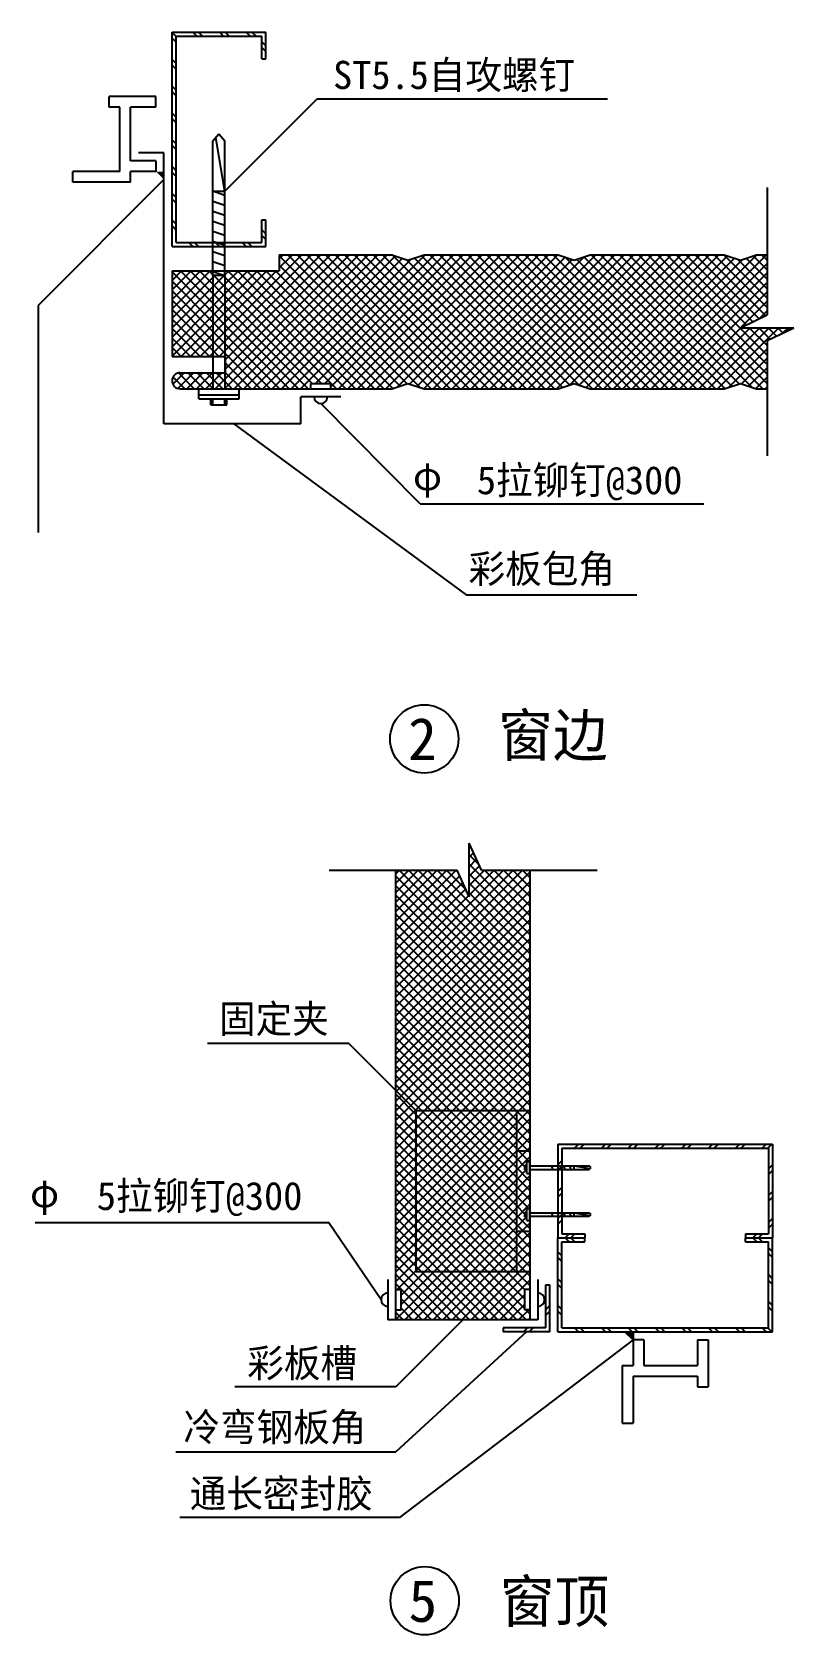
# Model space of a CAD drawing. Header units: metres. Extents: x 1290 to 20243, y 915 to 25782.
# Drawn here: x 7947 to 13632, y 13742 to 25693 of the extents above; entities that cross this region are included whole.
import ezdxf

# ---------------------------------------------------------------- set-up
doc = ezdxf.new("R2010")
doc.units = ezdxf.units.M
for name, color, linetype in [('1', 2, 'Continuous'), ('2', 3, 'Continuous'), ('4', 5, 'Continuous'), ('5', 6, 'Continuous')]:
    doc.layers.add(name, color=color, linetype=linetype)

msp = doc.modelspace()

# ---------------------------------------------------------------- linework, layer by layer
for p, q in [((9296.56, 23877.92), (9296.56, 23032.92)), ((9386.56, 23877.92), (9386.56, 23032.92)), ((10810.84, 17651.68), (11660.84, 17651.68)), ((10810.84, 17651.68), (10810.84, 16451.68)), ((11560.84, 17651.68), (11560.84, 16451.68)), ((11560.84, 17351.68), (11660.84, 17351.68)), ((11560.84, 16751.68), (11660.84, 16751.68)), ((10810.84, 16451.68), (11660.84, 16451.68))]:
    msp.add_line(p, q)
at = {"layer": '1'}
for p, q in [((8931.56, 24792.92), (8741.56, 24792.92)), ((8931.56, 22772.92), (8931.56, 24792.92)), ((9791.56, 24032.92), (10631.56, 24032.92)), ((9791.56, 24032.92), (9791.56, 23912.92)), ((10631.56, 24032.92), (10751.56, 23992.92)), ((10751.56, 23992.92), (10871.56, 24032.92)), ((10871.56, 24032.92), (11871.56, 24032.92)), ((11871.56, 24032.92), (11991.56, 23992.92)), ((11991.56, 23992.92), (12111.56, 24032.92)), ((12111.56, 24032.92), (13111.56, 24032.92)), ((13111.56, 24032.92), (13231.56, 23992.92)), ((13231.56, 23992.92), (13351.56, 24032.92)), ((13351.56, 24032.92), (13431.56, 24032.92)), ((8991.56, 23912.92), (8991.56, 23632.92)), ((8991.56, 23912.92), (9791.56, 23912.92)), ((8991.56, 23392.92), (8991.56, 23272.92)), ((8991.56, 23272.92), (9391.56, 23272.92)), ((9391.56, 23152.92), (9391.56, 23272.92)), ((9051.56, 23152.92), (9391.56, 23152.92)), ((10631.56, 23032.92), (10751.56, 23072.92)), ((10751.56, 23072.92), (10871.56, 23032.92)), ((11871.56, 23032.92), (11991.56, 23072.92)), ((11991.56, 23072.92), (12111.56, 23032.92)), ((13111.56, 23032.92), (13231.56, 23072.92)), ((13231.56, 23072.92), (13351.56, 23032.92)), ((9051.56, 23032.92), (10631.56, 23032.92)), ((10251.56, 22972.92), (9951.56, 22972.92)), ((9951.56, 22772.92), (9951.56, 22972.92)), ((10871.56, 23032.92), (11871.56, 23032.92)), ((12111.56, 23032.92), (13111.56, 23032.92)), ((13351.56, 23032.92), (13431.56, 23032.92)), ((9951.56, 22772.92), (8931.56, 22772.92)), ((10660.84, 16091.68), (10660.84, 19441.68)), ((11660.84, 19441.68), (11660.84, 16091.68)), ((10600.84, 16391.68), (10600.84, 16091.68)), ((11720.84, 16391.68), (11720.84, 16091.68)), ((11720.84, 16091.68), (10600.84, 16091.68))]:
    msp.add_line(p, q, dxfattribs=at)
msp.add_circle((10873.37, 20422.69), 254.65, dxfattribs=at)
msp.add_arc((9051.56, 23092.92), 60, 90, 270, dxfattribs=at)
at = {"layer": '2'}
for p, q in [((9386.56, 24506.81), (10072.67, 25192.92)), ((12241.07, 25192.92), (10072.67, 25192.92)), ((9296.56, 24882.92), (9341.56, 24932.92)), ((9296.56, 23877.92), (9296.56, 24882.92)), ((9386.56, 24506.81), (9319.06, 24907.92)), ((9341.56, 24932.92), (9386.56, 24882.92)), ((9386.56, 23877.92), (9386.56, 24882.92)), ((8931.56, 24592.92), (7991.56, 23652.92)), ((9296.56, 24507.92), (9386.56, 24477.92)), ((9296.56, 24506.81), (9386.56, 24506.81)), ((13431.56, 24532.92), (13431.56, 23584.94)), ((9296.56, 24432.92), (9386.56, 24402.92)), ((9296.56, 24357.92), (9386.56, 24327.92)), ((9296.56, 24282.92), (9386.56, 24252.92)), ((9296.56, 24207.92), (9386.56, 24177.92)), ((9296.56, 24132.92), (9386.56, 24102.92)), ((9296.56, 24057.92), (9386.56, 24027.92)), ((9296.56, 23982.92), (9386.56, 23952.92)), ((9296.56, 23907.92), (9386.56, 23877.92)), ((9386.56, 23877.92), (9296.56, 23877.92)), ((7991.56, 23652.92), (7991.56, 21961.61)), ((13231.56, 23488.59), (13431.56, 23584.94)), ((13231.56, 23488.59), (13631.56, 23488.59)), ((13431.56, 23392.88), (13631.56, 23488.59)), ((13431.56, 23392.88), (13431.56, 22532.92)), ((13431.56, 23392.88), (13431.56, 22532.92)), ((10026.56, 23072.92), (10176.56, 23072.92)), ((10026.56, 23032.92), (10026.56, 23072.92)), ((10176.56, 23032.92), (10176.56, 23072.92)), ((9191.56, 23032.92), (9491.56, 23032.92)), ((9191.56, 22957.92), (9191.56, 23032.92)), ((9191.56, 22987.92), (9491.56, 22987.92)), ((9191.56, 22957.92), (9491.56, 22957.92)), ((9281.56, 22912.92), (9281.56, 22957.92)), ((9296.56, 22912.92), (9296.56, 22957.92)), ((9386.56, 22912.92), (9386.56, 22957.92)), ((9401.56, 22912.92), (9401.56, 22957.92)), ((9491.56, 22957.92), (9491.56, 23032.92)), ((9281.56, 22912.92), (9401.56, 22912.92)), ((10843.58, 22175.84), (10101.56, 22922.92)), ((9451.56, 22772.92), (11186.26, 21497.91)), ((10843.58, 22175.84), (12959.91, 22175.84)), ((11186.26, 21497.91), (12460.38, 21497.91)), ((11300.84, 19444.52), (11208, 19644.52)), ((11208, 19244.52), (11208, 19644.52)), ((10163.67, 19444.52), (11118.9, 19444.52)), ((11208, 19244.52), (11118.9, 19444.52)), ((11300.84, 19444.52), (12163.67, 19444.52)), ((11300.84, 19444.52), (12163.67, 19444.52)), ((10310.84, 18151.68), (9256.32, 18151.68)), ((10810.84, 17651.68), (10310.84, 18151.68)), ((7971.46, 16816.68), (10160.3, 16816.68)), ((10160.3, 16816.68), (10550.84, 16241.68)), ((10660.84, 16316.68), (10700.84, 16316.68)), ((10700.84, 16166.68), (10700.84, 16316.68)), ((11620.84, 16316.68), (11620.84, 16166.68)), ((11660.84, 16316.68), (11620.84, 16316.68)), ((10660.84, 16166.68), (10700.84, 16166.68)), ((11660.84, 16166.68), (11620.84, 16166.68)), ((11160.84, 16091.68), (10660.84, 15591.68)), ((11635.84, 16001.68), (10660.84, 15107.98)), ((12430.84, 15941.68), (10688.08, 14616.74)), ((10660.84, 15591.68), (9460.84, 15591.68)), ((9019.44, 15107.98), (10660.84, 15107.98)), ((10688.08, 14616.74), (9049.93, 14616.74))]:
    msp.add_line(p, q, dxfattribs=at)
for centre, start, end in [((10101.56, 22972.92), 180, 0), ((10600.84, 16241.68), 90, 270), ((11720.84, 16241.68), 270, 90)]:
    msp.add_arc(centre, 50, start, end, dxfattribs=at)
for points in [[(8931.56, 24592.92), (8931.56, 24652.92), (8871.56, 24652.92)], [(12430.84, 15941.68), (12430.84, 16001.68), (12370.84, 16001.68)]]:
    msp.add_solid(points, dxfattribs=at)
at = {"layer": '4'}
msp.add_circle((10876.71, 13996.52), 254.65, dxfattribs=at)
at = {"layer": '5'}
for p, q in [((8991.56, 25692.92), (9691.56, 25692.92)), ((8991.56, 24092.92), (8991.56, 25692.92)), ((8991.56, 25689.41), (9021.56, 25659.41)), ((8991.56, 25646.98), (9021.56, 25616.98)), ((9021.56, 25662.92), (9661.56, 25662.92)), ((9021.56, 24122.92), (9021.56, 25662.92)), ((9145.62, 25692.92), (9175.62, 25662.92)), ((9188.04, 25692.92), (9218.04, 25662.92)), ((9345.62, 25692.92), (9375.62, 25662.92)), ((9388.04, 25692.92), (9418.04, 25662.92)), ((9545.62, 25692.92), (9575.62, 25662.92)), ((9588.04, 25692.92), (9618.04, 25662.92)), ((9661.56, 25492.92), (9661.56, 25662.92)), ((9661.56, 25619.41), (9691.56, 25589.41)), ((9661.56, 25576.98), (9691.56, 25546.98)), ((9691.56, 25492.92), (9691.56, 25692.92)), ((8991.56, 25489.41), (9021.56, 25459.41)), ((9661.56, 25492.92), (9691.56, 25492.92)), ((8991.56, 25446.98), (9021.56, 25416.98)), ((8991.56, 25289.41), (9021.56, 25259.41)), ((8991.56, 25246.98), (9021.56, 25216.98)), ((8521.56, 25132.92), (8521.56, 25212.92)), ((8871.56, 25212.92), (8521.56, 25212.92)), ((8601.56, 25132.92), (8521.56, 25132.92)), ((8601.56, 24652.92), (8601.56, 25132.92)), ((8681.56, 24732.92), (8681.56, 25132.92)), ((8871.56, 25132.92), (8681.56, 25132.92)), ((8871.56, 25132.92), (8871.56, 25212.92)), ((8991.56, 25089.41), (9021.56, 25059.41)), ((8991.56, 25046.98), (9021.56, 25016.98)), ((8991.56, 24889.41), (9021.56, 24859.41)), ((8991.56, 24846.98), (9021.56, 24816.98)), ((8251.56, 24572.92), (8251.56, 24652.92)), ((8601.56, 24652.92), (8251.56, 24652.92)), ((8871.56, 24732.92), (8681.56, 24732.92)), ((8681.56, 24572.92), (8681.56, 24652.92)), ((8871.56, 24652.92), (8681.56, 24652.92)), ((8871.56, 24732.92), (8871.56, 24652.92)), ((8991.56, 24689.41), (9021.56, 24659.41)), ((8991.56, 24646.98), (9021.56, 24616.98)), ((8681.56, 24572.92), (8251.56, 24572.92)), ((8991.56, 24489.41), (9021.56, 24459.41)), ((8991.56, 24446.98), (9021.56, 24416.98)), ((8991.56, 24289.41), (9021.56, 24259.41)), ((9661.56, 24292.92), (9691.56, 24292.92)), ((9661.56, 24122.92), (9661.56, 24292.92)), ((9691.56, 24092.92), (9691.56, 24292.92)), ((8991.56, 24246.98), (9021.56, 24216.98)), ((9661.56, 24219.41), (9691.56, 24189.41)), ((9661.56, 24176.98), (9691.56, 24146.98)), ((8991.56, 24092.92), (9691.56, 24092.92)), ((9021.56, 24122.92), (9661.56, 24122.92)), ((9115.62, 24122.92), (9145.62, 24092.92)), ((9158.04, 24122.92), (9188.04, 24092.92)), ((9315.62, 24122.92), (9345.62, 24092.92)), ((9358.04, 24122.92), (9388.04, 24092.92)), ((9386.56, 23458.64), (9960.83, 24032.92)), ((9386.56, 23387.93), (10031.54, 24032.92)), ((9386.56, 23317.22), (10102.25, 24032.92)), ((9386.56, 23105.09), (10314.38, 24032.92)), ((9386.56, 23034.38), (10385.1, 24032.92)), ((9391.56, 23251.51), (10172.96, 24032.92)), ((9391.56, 23180.8), (10243.67, 24032.92)), ((9455.81, 23032.92), (10455.81, 24032.92)), ((9515.62, 24122.92), (9545.62, 24092.92)), ((9526.52, 23032.92), (10526.52, 24032.92)), ((9558.04, 24122.92), (9588.04, 24092.92)), ((9597.23, 23032.92), (10597.23, 24032.92)), ((9667.94, 23032.92), (10658.84, 24023.82)), ((9791.56, 24005.07), (9819.41, 24032.92)), ((9791.56, 23934.35), (9890.12, 24032.92)), ((10745.86, 23071.02), (9791.56, 24025.32)), ((10846.23, 23041.36), (9854.67, 24032.92)), ((9880.07, 23032.92), (10880.07, 24032.92)), ((10925.38, 23032.92), (9925.38, 24032.92)), ((9950.78, 23032.92), (10950.78, 24032.92)), ((10996.09, 23032.92), (9996.09, 24032.92)), ((10061.49, 23072.92), (11021.49, 24032.92)), ((11066.8, 23032.92), (10066.8, 24032.92)), ((10132.2, 23072.92), (11092.2, 24032.92)), ((11137.51, 23032.92), (10137.51, 24032.92)), ((10176.56, 23046.56), (11162.91, 24032.92)), ((11208.22, 23032.92), (10208.22, 24032.92)), ((10233.62, 23032.92), (11233.62, 24032.92)), ((11278.93, 23032.92), (10278.93, 24032.92)), ((10304.33, 23032.92), (11304.33, 24032.92)), ((11349.64, 23032.92), (10349.64, 24032.92)), ((10375.05, 23032.92), (11375.05, 24032.92)), ((11420.35, 23032.92), (10420.35, 24032.92)), ((10445.76, 23032.92), (11445.76, 24032.92)), ((11491.07, 23032.92), (10491.07, 24032.92)), ((10516.47, 23032.92), (11516.47, 24032.92)), ((11561.78, 23032.92), (10561.78, 24032.92)), ((10587.18, 23032.92), (11587.18, 24032.92)), ((11632.49, 23032.92), (10632.95, 24032.45)), ((10671.05, 23046.09), (11657.89, 24032.92)), ((10764.34, 23068.66), (11728.6, 24032.92)), ((10817.37, 23050.98), (11799.31, 24032.92)), ((11844.62, 23032.92), (10851.35, 24026.19)), ((10870.4, 23033.3), (11870.02, 24032.92)), ((11904.39, 23043.86), (10915.33, 24032.92)), ((11957.42, 23061.54), (10986.04, 24032.92)), ((12029.35, 23060.32), (11056.75, 24032.92)), ((12127.46, 23032.92), (11127.46, 24032.92)), ((11152.86, 23032.92), (12152.86, 24032.92)), ((12198.17, 23032.92), (11198.17, 24032.92)), ((11223.57, 23032.92), (12223.57, 24032.92)), ((12268.88, 23032.92), (11268.88, 24032.92)), ((11294.28, 23032.92), (12294.28, 24032.92)), ((12339.59, 23032.92), (11339.59, 24032.92)), ((11364.99, 23032.92), (12364.99, 24032.92)), ((12410.3, 23032.92), (11410.3, 24032.92)), ((11435.71, 23032.92), (12435.71, 24032.92)), ((12481.02, 23032.92), (11481.02, 24032.92)), ((11506.42, 23032.92), (12506.42, 24032.92)), ((12551.73, 23032.92), (11551.73, 24032.92)), ((11577.13, 23032.92), (12577.13, 24032.92)), ((12622.44, 23032.92), (11622.44, 24032.92)), ((11647.84, 23032.92), (12647.84, 24032.92)), ((12693.15, 23032.92), (11693.15, 24032.92)), ((11718.55, 23032.92), (12718.55, 24032.92)), ((12763.86, 23032.92), (11763.86, 24032.92)), ((11789.26, 23032.92), (12789.26, 24032.92)), ((12834.57, 23032.92), (11834.57, 24032.92)), ((11859.97, 23032.92), (12859.97, 24032.92)), ((11960.24, 23062.48), (12930.68, 24032.92)), ((12028.93, 23060.46), (13001.39, 24032.92)), ((12081.96, 23042.78), (13072.1, 24032.92)), ((13115.95, 23034.38), (12117.41, 24032.92)), ((12142.81, 23032.92), (13135, 24025.11)), ((13168.98, 23052.06), (12188.12, 24032.92)), ((13222.01, 23069.74), (12258.83, 24032.92)), ((13318.54, 23043.93), (12329.54, 24032.92)), ((12354.94, 23032.92), (13354.94, 24032.92)), ((13400.25, 23032.92), (12400.25, 24032.92)), ((12425.65, 23032.92), (13425.65, 24032.92)), ((13431.56, 23072.33), (12470.96, 24032.92)), ((13431.56, 23143.04), (12541.68, 24032.92)), ((13431.56, 23213.75), (12612.39, 24032.92)), ((13431.56, 23284.46), (12683.1, 24032.92)), ((13274.88, 23511.85), (12753.81, 24032.92)), ((13323.15, 23534.29), (12824.52, 24032.92)), ((13370.61, 23557.53), (12895.23, 24032.92)), ((13419.25, 23579.61), (12965.94, 24032.92)), ((13431.56, 23638.01), (13036.65, 24032.92)), ((13431.56, 23708.73), (13107.36, 24032.92)), ((13431.56, 23920.86), (13327.51, 24024.9)), ((13431.56, 23991.57), (13390.2, 24032.92)), ((8991.56, 23912.17), (8992.3, 23912.92)), ((8991.56, 23841.46), (9063.01, 23912.92)), ((8991.56, 23770.75), (9133.72, 23912.92)), ((8991.56, 23700.04), (9204.44, 23912.92)), ((8991.56, 23629.33), (9275.15, 23912.92)), ((9296.56, 23601.08), (8991.56, 23906.08)), ((9296.56, 23671.8), (9055.43, 23912.92)), ((9296.56, 23742.51), (9126.14, 23912.92)), ((9296.56, 23813.22), (9196.85, 23912.92)), ((9296.56, 23883.93), (9267.56, 23912.92)), ((9386.56, 23882.91), (9416.57, 23912.92)), ((9386.56, 23812.2), (9487.28, 23912.92)), ((9386.56, 23741.49), (9557.99, 23912.92)), ((9386.56, 23670.78), (9628.7, 23912.92)), ((9386.56, 23600.07), (9699.41, 23912.92)), ((9386.56, 23529.35), (9770.12, 23912.92)), ((10288.98, 23032.92), (9408.98, 23912.92)), ((10359.69, 23032.92), (9479.69, 23912.92)), ((10430.41, 23032.92), (9550.41, 23912.92)), ((10501.12, 23032.92), (9621.12, 23912.92)), ((10571.83, 23032.92), (9691.83, 23912.92)), ((9738.65, 23032.92), (10711.88, 24006.15)), ((10639.79, 23035.67), (9762.54, 23912.92)), ((10692.82, 23053.34), (9791.56, 23954.61)), ((9809.36, 23032.92), (10778.26, 24001.82)), ((11703.2, 23032.92), (10739.02, 23997.1)), ((11773.91, 23032.92), (10798.32, 24008.51)), ((10940.73, 23032.92), (11923.44, 24015.63)), ((11011.44, 23032.92), (11976.47, 23997.95)), ((11082.15, 23032.92), (12067.45, 24018.22)), ((12905.28, 23032.92), (11922.14, 24016.06)), ((12975.99, 23032.92), (12009.88, 23999.03)), ((13046.7, 23032.92), (12062.91, 24016.71)), ((12213.52, 23032.92), (13188.03, 24007.43)), ((12284.23, 23032.92), (13250.57, 23999.26)), ((12496.37, 23032.92), (13431.56, 23968.11)), ((13431.56, 23779.44), (13211.33, 23999.66)), ((13431.56, 23850.15), (13274.48, 24007.23)), ((8991.56, 23558.62), (9296.56, 23863.62)), ((9296.56, 23530.37), (8991.56, 23835.37)), ((8991.56, 23487.91), (9296.56, 23792.91)), ((9296.56, 23863.62), (9310.86, 23877.92)), ((9296.56, 23792.91), (9381.57, 23877.92)), ((9386.56, 23723.22), (9296.56, 23813.22)), ((9296.56, 23722.2), (9386.56, 23812.2)), ((9386.56, 23793.93), (9302.56, 23877.92)), ((9386.56, 23864.64), (9373.27, 23877.92)), ((10218.27, 23032.92), (9386.56, 23864.64)), ((10107.56, 23072.92), (9386.56, 23793.93)), ((12567.08, 23032.92), (13431.56, 23897.4)), ((12637.79, 23032.92), (13431.56, 23826.69)), ((9296.56, 23459.66), (8991.56, 23764.66)), ((8991.56, 23417.2), (9296.56, 23722.2)), ((9296.56, 23388.95), (8991.56, 23693.95)), ((9386.56, 23652.51), (9296.56, 23742.51)), ((9296.56, 23651.49), (9386.56, 23741.49)), ((9386.56, 23581.8), (9296.56, 23671.8)), ((9296.56, 23580.78), (9386.56, 23670.78)), ((10036.85, 23072.92), (9386.56, 23723.22)), ((12708.5, 23032.92), (13431.56, 23755.98)), ((13235.99, 23489.7), (13431.56, 23685.27)), ((8991.56, 23346.49), (9296.56, 23651.49)), ((8991.56, 23632.92), (8991.56, 23392.92)), ((9296.56, 23318.24), (8991.56, 23623.24)), ((8991.56, 23275.78), (9296.56, 23580.78)), ((9271.17, 23272.92), (8991.56, 23552.53)), ((9386.56, 23511.08), (9296.56, 23601.08)), ((9296.56, 23510.07), (9386.56, 23600.07)), ((10006.14, 23032.92), (9386.56, 23652.51)), ((9935.43, 23032.92), (9386.56, 23581.8)), ((13376.74, 23559.74), (13431.56, 23614.56)), ((9200.46, 23272.92), (8991.56, 23481.82)), ((9059.41, 23272.92), (9296.56, 23510.07)), ((9130.12, 23272.92), (9296.56, 23439.35)), ((9386.56, 23440.37), (9296.56, 23530.37)), ((9296.56, 23439.35), (9386.56, 23529.35)), ((9386.56, 23369.66), (9296.56, 23459.66)), ((9296.56, 23368.64), (9386.56, 23458.64)), ((9864.72, 23032.92), (9386.56, 23511.08)), ((9794.01, 23032.92), (9386.56, 23440.37)), ((12779.21, 23032.92), (13234.88, 23488.59)), ((12849.92, 23032.92), (13305.59, 23488.59)), ((12920.63, 23032.92), (13376.3, 23488.59)), ((12991.34, 23032.92), (13447.01, 23488.59)), ((13431.56, 23355.17), (13298.13, 23488.59)), ((13453.62, 23403.82), (13368.84, 23488.59)), ((13428.8, 23399.66), (13517.73, 23488.59)), ((13501.61, 23426.54), (13439.55, 23488.59)), ((13549.77, 23449.09), (13510.27, 23488.59)), ((13549.54, 23449.7), (13588.44, 23488.59)), ((13597.45, 23472.12), (13580.98, 23488.59)), ((9129.75, 23272.92), (8991.56, 23411.11)), ((9059.03, 23272.92), (8991.56, 23340.4)), ((9200.83, 23272.92), (9296.56, 23368.64)), ((9386.56, 23298.95), (9296.56, 23388.95)), ((9296.56, 23297.93), (9386.56, 23387.93)), ((9341.88, 23272.92), (9296.56, 23318.24)), ((9342.25, 23272.92), (9386.56, 23317.22)), ((9723.3, 23032.92), (9386.56, 23369.66)), ((13062.05, 23032.92), (13431.56, 23402.42)), ((13143.36, 23043.52), (13431.56, 23331.71)), ((9271.54, 23272.92), (9296.56, 23297.93)), ((9652.59, 23032.92), (9386.56, 23298.95)), ((9581.88, 23032.92), (9391.56, 23223.24)), ((13240.49, 23069.94), (13431.56, 23261)), ((13293.53, 23052.26), (13431.56, 23190.29)), ((8996.65, 23068.73), (9080.83, 23152.92)), ((9086.9, 23032.92), (8998.63, 23121.19)), ((9034.13, 23035.51), (9151.54, 23152.92)), ((9157.61, 23032.92), (9038.95, 23151.58)), ((9102.25, 23032.92), (9222.25, 23152.92)), ((9228.32, 23032.92), (9108.32, 23152.92)), ((9172.96, 23032.92), (9292.96, 23152.92)), ((9296.56, 23035.4), (9179.03, 23152.92)), ((9243.67, 23032.92), (9296.56, 23085.8)), ((9296.56, 23106.11), (9249.75, 23152.92)), ((9296.56, 23085.8), (9363.67, 23152.92)), ((9369.75, 23032.92), (9296.56, 23106.11)), ((9314.38, 23032.92), (9386.56, 23105.09)), ((9386.56, 23086.82), (9320.46, 23152.92)), ((9440.46, 23032.92), (9386.56, 23086.82)), ((9511.17, 23032.92), (9391.17, 23152.92)), ((13346.56, 23034.59), (13431.56, 23119.58)), ((9299.03, 23032.92), (9296.56, 23035.4)), ((9385.1, 23032.92), (9386.56, 23034.38)), ((10021.49, 23032.92), (10026.56, 23037.98)), ((13415.6, 23032.92), (13431.56, 23048.87)), ((11220.47, 19617.31), (11208, 19629.78)), ((11208, 19611.44), (11218.4, 19621.84)), ((11208, 19540.73), (11240.63, 19573.36)), ((11280.67, 19486.4), (11208, 19559.07)), ((11208, 19470.02), (11262.92, 19524.94)), ((11660.84, 19035.52), (11208, 19488.36)), ((10660.84, 19417.83), (10687.52, 19444.52)), ((10660.84, 19347.12), (10758.24, 19444.52)), ((10660.84, 19276.41), (10828.95, 19444.52)), ((10660.84, 19205.7), (10899.66, 19444.52)), ((10660.84, 19134.99), (10970.37, 19444.52)), ((10660.84, 19064.28), (11041.08, 19444.52)), ((10660.84, 18993.57), (11111.79, 19444.52)), ((10660.84, 18640.01), (11465.34, 19444.52)), ((10660.84, 18569.3), (11536.05, 19444.52)), ((10660.84, 18498.59), (11606.76, 19444.52)), ((10660.84, 18427.88), (11660.84, 19427.88)), ((10660.84, 18922.86), (11137.21, 19399.23)), ((11660.84, 18399.13), (10660.84, 19399.13)), ((11660.84, 18469.84), (10686.16, 19444.52)), ((11660.84, 18540.55), (10756.87, 19444.52)), ((11660.84, 18611.26), (10827.58, 19444.52)), ((11660.84, 18681.97), (10898.29, 19444.52)), ((11660.84, 18752.68), (10969, 19444.52)), ((11181.36, 19302.87), (11039.71, 19444.52)), ((11122.5, 19432.44), (11110.42, 19444.52)), ((11208, 19399.31), (11285.08, 19476.39)), ((11208, 19328.6), (11323.92, 19444.52)), ((11208, 19257.89), (11394.63, 19444.52)), ((11660.84, 18964.81), (11208, 19417.65)), ((11660.84, 19106.24), (11322.55, 19444.52)), ((11660.84, 19176.95), (11393.26, 19444.52)), ((11660.84, 19247.66), (11463.97, 19444.52)), ((11660.84, 19318.37), (11534.68, 19444.52)), ((11660.84, 19389.08), (11605.39, 19444.52)), ((10660.84, 18357.17), (11660.84, 19357.17)), ((10660.84, 18852.15), (11159.42, 19350.73)), ((11660.84, 18328.42), (10660.84, 19328.42)), ((10660.84, 18781.44), (11181.21, 19301.81)), ((10660.84, 18286.46), (11660.84, 19286.46)), ((11660.84, 18257.71), (10660.84, 19257.71)), ((10660.84, 18710.73), (11203.55, 19253.44)), ((11660.84, 18894.1), (11208, 19346.94)), ((11660.84, 18823.39), (11208, 19276.23)), ((10660.84, 18215.75), (11660.84, 19215.75)), ((11660.84, 18187), (10660.84, 19187)), ((10660.84, 18145.04), (11660.84, 19145.04)), ((11660.84, 18116.29), (10660.84, 19116.29)), ((10660.84, 18074.33), (11660.84, 19074.33)), ((11660.84, 18045.58), (10660.84, 19045.58)), ((10660.84, 18003.62), (11660.84, 19003.62)), ((11660.84, 17974.86), (10660.84, 18974.86)), ((10660.84, 17932.91), (11660.84, 18932.91)), ((11660.84, 17904.15), (10660.84, 18904.15)), ((10660.84, 17862.2), (11660.84, 18862.2)), ((11660.84, 17833.44), (10660.84, 18833.44)), ((10665.93, 17796.58), (11660.84, 18791.49)), ((11660.84, 17762.73), (10660.84, 18762.73)), ((11660.84, 17692.02), (10660.84, 18692.02)), ((10701.29, 17761.23), (11660.84, 18720.78)), ((10736.65, 17725.87), (11660.84, 18650.07)), ((11630.46, 17651.68), (10660.84, 18621.31)), ((11559.75, 17651.68), (10660.84, 18550.6)), ((10772, 17690.52), (11660.84, 18579.35)), ((11489.04, 17651.68), (10660.84, 18479.89)), ((11418.33, 17651.68), (10660.84, 18409.18)), ((10807.36, 17655.16), (11660.84, 18508.64)), ((10874.59, 17651.68), (11660.84, 18437.93)), ((11347.62, 17651.68), (10660.84, 18338.47)), ((10945.3, 17651.68), (11660.84, 18367.22)), ((11016.01, 17651.68), (11660.84, 18296.51)), ((11276.91, 17651.68), (10660.84, 18267.76)), ((11206.2, 17651.68), (10660.84, 18197.05)), ((11086.72, 17651.68), (11660.84, 18225.8)), ((11135.49, 17651.68), (10660.84, 18126.34)), ((11064.78, 17651.68), (10660.84, 18055.63)), ((11157.43, 17651.68), (11660.84, 18155.09)), ((11228.14, 17651.68), (11660.84, 18084.38)), ((10994.07, 17651.68), (10660.84, 17984.91)), ((11298.85, 17651.68), (11660.84, 18013.67)), ((11369.56, 17651.68), (11660.84, 17942.96)), ((10923.36, 17651.68), (10660.84, 17914.2)), ((10852.65, 17651.68), (10660.84, 17843.49)), ((11440.27, 17651.68), (11660.84, 17872.25)), ((10660.84, 17791.49), (10665.93, 17796.58)), ((10810.84, 17622.78), (10660.84, 17772.78)), ((10660.84, 17720.78), (10701.29, 17761.23)), ((10660.84, 17650.07), (10736.65, 17725.87)), ((10810.84, 17552.07), (10660.84, 17702.07)), ((10660.84, 17579.35), (10772, 17690.52)), ((11510.98, 17651.68), (11660.84, 17801.54)), ((11581.69, 17651.68), (11660.84, 17730.83)), ((10660.84, 17508.64), (10807.36, 17655.16)), ((10810.84, 17481.36), (10660.84, 17631.36)), ((10660.84, 17437.93), (10810.84, 17587.93)), ((10810.84, 17587.93), (10874.59, 17651.68)), ((10810.84, 17517.22), (10945.3, 17651.68)), ((10810.84, 17446.51), (11016.01, 17651.68)), ((10810.84, 17375.8), (11086.72, 17651.68)), ((10810.84, 17305.09), (11157.43, 17651.68)), ((10810.84, 17234.38), (11228.14, 17651.68)), ((10810.84, 17163.67), (11298.85, 17651.68)), ((10810.84, 17092.96), (11369.56, 17651.68)), ((10810.84, 17022.25), (11440.27, 17651.68)), ((10810.84, 16951.54), (11510.98, 17651.68)), ((10810.84, 16880.83), (11560.84, 17630.83)), ((11560.84, 16872.78), (10810.84, 17622.78)), ((11560.84, 16943.49), (10852.65, 17651.68)), ((11560.84, 17014.2), (10923.36, 17651.68)), ((11560.84, 17084.91), (10994.07, 17651.68)), ((11560.84, 17155.63), (11064.78, 17651.68)), ((11560.84, 17226.34), (11135.49, 17651.68)), ((11560.84, 17297.05), (11206.2, 17651.68)), ((11560.84, 17367.76), (11276.91, 17651.68)), ((11560.84, 17438.47), (11347.62, 17651.68)), ((11560.84, 17509.18), (11418.33, 17651.68)), ((11560.84, 17579.89), (11489.04, 17651.68)), ((11560.84, 17650.6), (11559.75, 17651.68)), ((11560.84, 17630.83), (11581.69, 17651.68)), ((11560.84, 17560.12), (11652.4, 17651.68)), ((11660.84, 17550.6), (11560.84, 17650.6)), ((11560.84, 17489.41), (11660.84, 17589.41)), ((11660.84, 17479.89), (11560.84, 17579.89)), ((11660.84, 17621.31), (11630.46, 17651.68)), ((11652.4, 17651.68), (11660.84, 17660.12)), ((10810.84, 17410.65), (10660.84, 17560.65)), ((10660.84, 17367.22), (10810.84, 17517.22)), ((10810.84, 17339.94), (10660.84, 17489.94)), ((10810.84, 16810.12), (11560.84, 17560.12)), ((11560.84, 16802.07), (10810.84, 17552.07)), ((10810.84, 16739.41), (11560.84, 17489.41)), ((11560.84, 16731.36), (10810.84, 17481.36)), ((11560.84, 17418.69), (11660.84, 17518.69)), ((11660.84, 17409.18), (11560.84, 17509.18)), ((10660.84, 17296.51), (10810.84, 17446.51)), ((10810.84, 17269.23), (10660.84, 17419.23)), ((10660.84, 17225.8), (10810.84, 17375.8)), ((10810.84, 17198.52), (10660.84, 17348.52)), ((10810.84, 16668.69), (11560.84, 17418.69)), ((11560.84, 16660.65), (10810.84, 17410.65)), ((10810.84, 16597.98), (11560.84, 17347.98)), ((11560.84, 16589.94), (10810.84, 17339.94)), ((11647.62, 17351.68), (11560.84, 17438.47)), ((11576.91, 17351.68), (11560.84, 17367.76)), ((11560.84, 17347.98), (11564.54, 17351.68)), ((11560.84, 17277.27), (11635.25, 17351.68)), ((11564.54, 17351.68), (11660.84, 17447.98)), ((11656.91, 17271.68), (11576.91, 17351.68)), ((11635.25, 17351.68), (11660.84, 17377.27)), ((11660.84, 17338.47), (11647.62, 17351.68)), ((11870.84, 17401.68), (13470.84, 17401.68)), ((11870.84, 17401.68), (11870.84, 16701.68)), ((11900.84, 17371.68), (13440.84, 17371.68)), ((11900.84, 17371.68), (11900.84, 16731.68)), ((12024.9, 17401.68), (11994.9, 17371.68)), ((12067.33, 17401.68), (12037.33, 17371.68)), ((12224.9, 17401.68), (12194.9, 17371.68)), ((12267.33, 17401.68), (12237.33, 17371.68)), ((12424.9, 17401.68), (12394.9, 17371.68)), ((12467.33, 17401.68), (12437.33, 17371.68)), ((12624.9, 17401.68), (12594.9, 17371.68)), ((12667.33, 17401.68), (12637.33, 17371.68)), ((12824.9, 17401.68), (12794.9, 17371.68)), ((12867.33, 17401.68), (12837.33, 17371.68)), ((13024.9, 17401.68), (12994.9, 17371.68)), ((13067.33, 17401.68), (13037.33, 17371.68)), ((13224.9, 17401.68), (13194.9, 17371.68)), ((13267.33, 17401.68), (13237.33, 17371.68)), ((13424.9, 17401.68), (13394.9, 17371.68)), ((13467.33, 17401.68), (13437.33, 17371.68)), ((13440.84, 17371.68), (13440.84, 16731.68)), ((13470.84, 17401.68), (13470.84, 16701.68)), ((10660.84, 17155.09), (10810.84, 17305.09)), ((10810.84, 17127.81), (10660.84, 17277.81)), ((10660.84, 17084.38), (10810.84, 17234.38)), ((10810.84, 16527.27), (11560.84, 17277.27)), ((11560.84, 16519.23), (10810.84, 17269.23)), ((11560.84, 17206.56), (11660.84, 17306.56)), ((11624.84, 17233.05), (11560.84, 17297.05)), ((11660.84, 17126.34), (11560.84, 17226.34)), ((11624.84, 17208.68), (11624.84, 17244.68)), ((11624.84, 17244.68), (11638.34, 17244.68)), ((11638.34, 17181.68), (11638.34, 17271.68)), ((11638.34, 17271.68), (11660.84, 17271.68)), ((11660.84, 17181.68), (11660.84, 17271.68)), ((11660.84, 17240.18), (12103.34, 17240.18)), ((11660.84, 17213.18), (12103.34, 17213.18)), ((11833.34, 17213.18), (11824.34, 17240.18)), ((11878.34, 17213.18), (11869.34, 17240.18)), ((11900.84, 17277.62), (11870.84, 17247.62)), ((11900.84, 17235.19), (11870.84, 17205.19)), ((11923.34, 17213.18), (11914.34, 17240.18)), ((11968.34, 17213.18), (11959.34, 17240.18)), ((11990.5, 17240.18), (12110.84, 17219.93)), ((11990.5, 17213.18), (11990.5, 17240.18)), ((12118.34, 17226.68), (12103.34, 17240.18)), ((12103.34, 17213.18), (12118.34, 17226.68)), ((13470.84, 17247.62), (13440.84, 17217.62)), ((10810.84, 17057.1), (10660.84, 17207.1)), ((10660.84, 17013.67), (10810.84, 17163.67)), ((10810.84, 16986.39), (10660.84, 17136.39)), ((10660.84, 16942.96), (10810.84, 17092.96)), ((10810.84, 16456.56), (11560.84, 17206.56)), ((11557.67, 16451.68), (10810.84, 17198.52)), ((11486.96, 16451.68), (10810.84, 17127.81)), ((10876.67, 16451.68), (11560.84, 17135.85)), ((11560.84, 17135.85), (11633.67, 17208.68)), ((11560.84, 17065.14), (11660.84, 17165.14)), ((11660.84, 17055.63), (11560.84, 17155.63)), ((11560.84, 16994.43), (11660.84, 17094.43)), ((11624.84, 17208.68), (11638.34, 17208.68)), ((11638.34, 17181.68), (11660.84, 17181.68)), ((13470.84, 17205.19), (13440.84, 17175.19)), ((10810.84, 16915.68), (10660.84, 17065.68)), ((10660.84, 16872.25), (10810.84, 17022.25)), ((10810.84, 16844.97), (10660.84, 16994.97)), ((11416.25, 16451.68), (10810.84, 17057.1)), ((11345.54, 16451.68), (10810.84, 16986.39)), ((10947.38, 16451.68), (11560.84, 17065.14)), ((11018.09, 16451.68), (11560.84, 16994.43)), ((11660.84, 16984.91), (11560.84, 17084.91)), ((11560.84, 16923.72), (11660.84, 17023.72)), ((11653.36, 16921.68), (11560.84, 17014.2)), ((11900.84, 17077.62), (11870.84, 17047.62)), ((11900.84, 17035.19), (11870.84, 17005.19)), ((13470.84, 17047.62), (13440.84, 17017.62)), ((13470.84, 17005.19), (13440.84, 16975.19)), ((10660.84, 16801.54), (10810.84, 16951.54)), ((10810.84, 16774.25), (10660.84, 16924.25)), ((10660.84, 16730.83), (10810.84, 16880.83)), ((10810.84, 16703.54), (10660.84, 16853.54)), ((11274.83, 16451.68), (10810.84, 16915.68)), ((11088.8, 16451.68), (11560.84, 16923.72)), ((11159.51, 16451.68), (11560.84, 16853.01)), ((11560.84, 16853.01), (11660.84, 16953.01)), ((11624.84, 16879.49), (11560.84, 16943.49)), ((11660.84, 16772.78), (11560.84, 16872.78)), ((11560.84, 16782.3), (11637.22, 16858.68)), ((11624.84, 16894.68), (11638.34, 16894.68)), ((11624.84, 16858.68), (11624.84, 16894.68)), ((11624.84, 16858.68), (11638.34, 16858.68)), ((11638.34, 16921.68), (11660.84, 16921.68)), ((11638.34, 16831.68), (11638.34, 16921.68)), ((11660.84, 16831.68), (11660.84, 16921.68)), ((11660.84, 16890.18), (12103.34, 16890.18)), ((11660.84, 16863.18), (12103.34, 16863.18)), ((11833.34, 16863.18), (11824.34, 16890.18)), ((11878.34, 16863.18), (11869.34, 16890.18)), ((11900.84, 16877.62), (11870.84, 16847.62)), ((11923.34, 16863.18), (11914.34, 16890.18)), ((11968.34, 16863.18), (11959.34, 16890.18)), ((11990.5, 16863.18), (11990.5, 16890.18)), ((11990.5, 16890.18), (12110.84, 16869.93)), ((12118.34, 16876.68), (12103.34, 16890.18)), ((12103.34, 16863.18), (12118.34, 16876.68)), ((10660.84, 16660.12), (10810.84, 16810.12)), ((10810.84, 16632.83), (10660.84, 16782.83)), ((10660.84, 16589.41), (10810.84, 16739.41)), ((11204.12, 16451.68), (10810.84, 16844.97)), ((11133.41, 16451.68), (10810.84, 16774.25)), ((11230.22, 16451.68), (11560.84, 16782.3)), ((11611.23, 16751.68), (11560.84, 16802.07)), ((11560.84, 16711.59), (11600.93, 16751.68)), ((11560.84, 16640.88), (11660.84, 16740.88)), ((11600.93, 16751.68), (11660.84, 16811.59)), ((11660.84, 16702.07), (11611.23, 16751.68)), ((11638.34, 16831.68), (11660.84, 16831.68)), ((11900.84, 16835.19), (11870.84, 16805.19)), ((11900.84, 16731.68), (12070.84, 16731.68)), ((11954.9, 16731.68), (11924.9, 16701.68)), ((11997.33, 16731.68), (11967.33, 16701.68)), ((12070.84, 16731.68), (12070.84, 16701.68)), ((13270.84, 16731.68), (13270.84, 16701.68)), ((13270.84, 16731.68), (13440.84, 16731.68)), ((13354.9, 16731.68), (13324.9, 16701.68)), ((13397.33, 16731.68), (13367.33, 16701.68)), ((13470.84, 16847.62), (13440.84, 16817.62)), ((13470.84, 16805.19), (13440.84, 16775.19)), ((10810.84, 16562.12), (10660.84, 16712.12)), ((10660.84, 16518.69), (10810.84, 16668.69)), ((10810.84, 16491.41), (10660.84, 16641.41)), ((11062.7, 16451.68), (10810.84, 16703.54)), ((10991.99, 16451.68), (10810.84, 16632.83)), ((11300.93, 16451.68), (11560.84, 16711.59)), ((11371.64, 16451.68), (11560.84, 16640.88)), ((11660.84, 16631.36), (11560.84, 16731.36)), ((11560.84, 16570.17), (11660.84, 16670.17)), ((11660.84, 16560.65), (11560.84, 16660.65)), ((11870.84, 16701.68), (12070.84, 16701.68)), ((11870.84, 16001.68), (11870.84, 16701.68)), ((11870.84, 16701.68), (12070.84, 16701.68)), ((11900.84, 16671.68), (12070.84, 16671.68)), ((11900.84, 16031.68), (11900.84, 16671.68)), ((11954.9, 16671.68), (11924.9, 16701.68)), ((11997.33, 16671.68), (11967.33, 16701.68)), ((12070.84, 16671.68), (12070.84, 16701.68)), ((13270.84, 16701.68), (13470.84, 16701.68)), ((13270.84, 16701.68), (13470.84, 16701.68)), ((13270.84, 16671.68), (13270.84, 16701.68)), ((13270.84, 16671.68), (13440.84, 16671.68)), ((13354.9, 16671.68), (13324.9, 16701.68)), ((13397.33, 16671.68), (13367.33, 16701.68)), ((13440.84, 16031.68), (13440.84, 16671.68)), ((13470.84, 16598.17), (13440.84, 16628.17)), ((13470.84, 16001.68), (13470.84, 16701.68)), ((10660.84, 16447.98), (10810.84, 16597.98)), ((11139.85, 16091.68), (10660.84, 16570.7)), ((10660.84, 16377.27), (10810.84, 16527.27)), ((11069.14, 16091.68), (10660.84, 16499.99)), ((10921.28, 16451.68), (10810.84, 16562.12)), ((11442.35, 16451.68), (11560.84, 16570.17)), ((11513.06, 16451.68), (11560.84, 16499.46)), ((11560.84, 16499.46), (11660.84, 16599.46)), ((11660.84, 16489.94), (11560.84, 16589.94)), ((11628.38, 16451.68), (11560.84, 16519.23)), ((11583.78, 16451.68), (11660.84, 16528.74)), ((11900.84, 16568.17), (11870.84, 16598.17)), ((11900.84, 16525.75), (11870.84, 16555.75)), ((13470.84, 16555.75), (13440.84, 16585.75)), ((10660.84, 16094.43), (11018.09, 16451.68)), ((10998.43, 16091.68), (10660.84, 16429.28)), ((10670.96, 16316.68), (10810.84, 16456.56)), ((10700.84, 16275.85), (10876.67, 16451.68)), ((10700.84, 16205.14), (10947.38, 16451.68)), ((10728.8, 16091.68), (11088.8, 16451.68)), ((10799.51, 16091.68), (11159.51, 16451.68)), ((10850.57, 16451.68), (10810.84, 16491.41)), ((11210.57, 16091.68), (10850.57, 16451.68)), ((10870.22, 16091.68), (11230.22, 16451.68)), ((11281.28, 16091.68), (10921.28, 16451.68)), ((10940.93, 16091.68), (11300.93, 16451.68)), ((11351.99, 16091.68), (10991.99, 16451.68)), ((11011.64, 16091.68), (11371.64, 16451.68)), ((11422.7, 16091.68), (11062.7, 16451.68)), ((11082.35, 16091.68), (11442.35, 16451.68)), ((11493.41, 16091.68), (11133.41, 16451.68)), ((11153.06, 16091.68), (11513.06, 16451.68)), ((11564.12, 16091.68), (11204.12, 16451.68)), ((11223.78, 16091.68), (11583.78, 16451.68)), ((11634.83, 16091.68), (11274.83, 16451.68)), ((11294.49, 16091.68), (11654.49, 16451.68)), ((11620.84, 16176.39), (11345.54, 16451.68)), ((11365.2, 16091.68), (11660.84, 16387.32)), ((11620.84, 16247.1), (11416.25, 16451.68)), ((11621.96, 16316.68), (11486.96, 16451.68)), ((11660.84, 16348.52), (11557.67, 16451.68)), ((11660.84, 16419.23), (11628.38, 16451.68)), ((11654.49, 16451.68), (11660.84, 16458.03)), ((11900.84, 16368.17), (11870.84, 16398.17)), ((13470.84, 16398.17), (13440.84, 16428.17)), ((13470.84, 16355.75), (13440.84, 16385.75)), ((10927.72, 16091.68), (10660.84, 16358.57)), ((11435.91, 16091.68), (11620.84, 16276.61)), ((11780.84, 16031.68), (11780.84, 16351.68)), ((11780.84, 16351.68), (11810.84, 16351.68)), ((11810.84, 16001.68), (11810.84, 16351.68)), ((11810.84, 16001.68), (11810.84, 16351.68)), ((11900.84, 16325.75), (11870.84, 16355.75)), ((10660.84, 16165.14), (10662.38, 16166.68)), ((10715.59, 16091.68), (10660.84, 16146.44)), ((10857.01, 16091.68), (10700.84, 16247.86)), ((10786.3, 16091.68), (10700.84, 16177.15)), ((11506.62, 16091.68), (11620.84, 16205.9)), ((11577.33, 16091.68), (11652.33, 16166.68)), ((11660.84, 16136.39), (11630.54, 16166.68)), ((11810.84, 16198.17), (11780.84, 16168.17)), ((11810.84, 16155.75), (11780.84, 16125.75)), ((11900.84, 16168.17), (11870.84, 16198.17)), ((11900.84, 16125.75), (11870.84, 16155.75)), ((13470.84, 16198.17), (13440.84, 16228.17)), ((13470.84, 16155.75), (13440.84, 16185.75)), ((11780.84, 16031.68), (11460.84, 16031.68)), ((11460.84, 16031.68), (11460.84, 16001.68)), ((11644.35, 16031.68), (11614.35, 16001.68)), ((11648.04, 16091.68), (11660.84, 16104.48)), ((11686.77, 16031.68), (11656.77, 16001.68)), ((11900.84, 16031.68), (13440.84, 16031.68)), ((12024.9, 16001.68), (11994.9, 16031.68)), ((12067.33, 16001.68), (12037.33, 16031.68)), ((12224.9, 16001.68), (12194.9, 16031.68)), ((12267.33, 16001.68), (12237.33, 16031.68)), ((12424.9, 16001.68), (12394.9, 16031.68)), ((12467.33, 16001.68), (12437.33, 16031.68)), ((12624.9, 16001.68), (12594.9, 16031.68)), ((12667.33, 16001.68), (12637.33, 16031.68)), ((12824.9, 16001.68), (12794.9, 16031.68)), ((12867.33, 16001.68), (12837.33, 16031.68)), ((13024.9, 16001.68), (12994.9, 16031.68)), ((13067.33, 16001.68), (13037.33, 16031.68)), ((13224.9, 16001.68), (13194.9, 16031.68)), ((13267.33, 16001.68), (13237.33, 16031.68)), ((13424.9, 16001.68), (13394.9, 16031.68)), ((13467.33, 16001.68), (13437.33, 16031.68)), ((11810.84, 16001.68), (11460.84, 16001.68)), ((11870.84, 16001.68), (13470.84, 16001.68)), ((12370.84, 16001.68), (12430.84, 15941.68)), ((12430.84, 16001.68), (12430.84, 15751.68)), ((12510.84, 15941.68), (12430.84, 15941.68)), ((12510.84, 15941.68), (12510.84, 15751.68)), ((12910.84, 15941.68), (12990.84, 15941.68)), ((12910.84, 15941.68), (12910.84, 15751.68)), ((12990.84, 15941.68), (12990.84, 15591.68)), ((12350.84, 15751.68), (12430.84, 15751.68)), ((12350.84, 15751.68), (12350.84, 15321.68)), ((12430.84, 15671.68), (12430.84, 15321.68)), ((12430.84, 15671.68), (12910.84, 15671.68)), ((12510.84, 15751.68), (12910.84, 15751.68)), ((12910.84, 15671.68), (12910.84, 15591.68)), ((12910.84, 15591.68), (12990.84, 15591.68)), ((12350.84, 15321.68), (12430.84, 15321.68))]:
    msp.add_line(p, q, dxfattribs=at)

# ---------------------------------------------------------------- texts
at = {"layer": '4'}
for s, height, p in [('ST5.5自攻螺钉', 210, (10193.04, 25268.25)), ('φ', 210, (10788.87, 22277.37)), ('   5拉铆钉@300', 210, (10837.35, 22247)), ('彩板包角', 210, (11203.93, 21585.52)), ('2', 314, (10752.86, 20265.69)), ('窗边', 314, (11425.4, 20292.92)), ('固定夹', 210, (9341.48, 18230.22)), ('φ', 210, (7932.18, 16930.85)), ('   5拉铆钉@300', 210, (8001.85, 16910.5)), ('彩板槽', 210, (9552.97, 15663.47)), ('冷弯钢板角', 210, (9076.41, 15186.71)), ('通长密封胶', 210, (9123.63, 14690.91)), ('5', 314, (10756.2, 13839.52)), ('窗顶', 314, (11437.02, 13835.2))]:
    msp.add_text(s, height=height, dxfattribs=at).set_placement(p)

doc.saveas('drawing.dxf')
